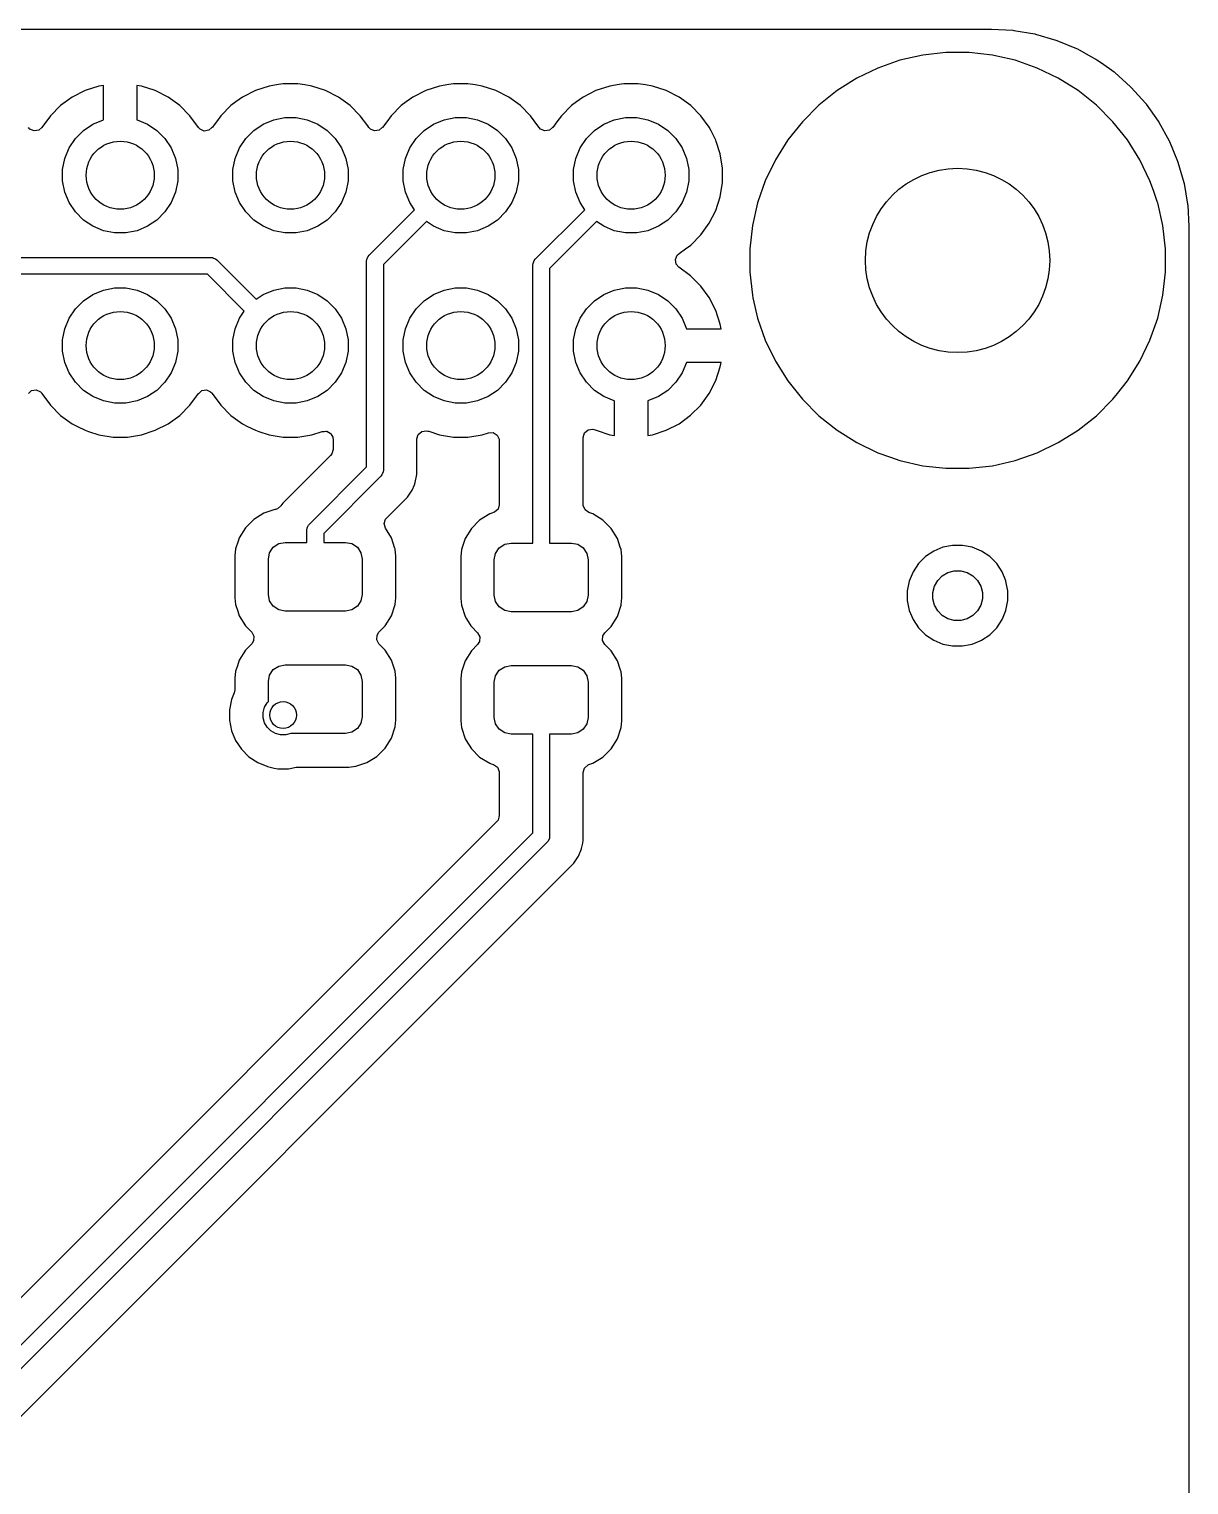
# Model space of a CAD drawing. Header units: inches. Extents: x 1.91 to 4.47, y -4.27 to -2.07.
# Drawn here: x 3.785 to 4.467, y -2.924 to -2.069 of the extents above; entities that cross this region are included whole.
import ezdxf

# ---------------------------------------------------------------- set-up
doc = ezdxf.new("R2010")
doc.units = ezdxf.units.IN
doc.header["$MEASUREMENT"] = 0
doc.layers.add('BLACK', color=250, linetype='CONTINUOUS')

msp = doc.modelspace()

# ---------------------------------------------------------------- linework, layer by layer
at = {"layer": 'BLACK', "linetype": 'CONTINUOUS'}
for p, q in [((2.02821, -2.06892), (4.34975, -2.06892)), ((4.34975, -2.06892), (4.35026, -2.06892)), ((4.35026, -2.06892), (4.35053, -2.06893)), ((4.35053, -2.06893), (4.36312, -2.06963)), ((4.36312, -2.06963), (4.36367, -2.06969)), ((4.36367, -2.06969), (4.37596, -2.07178)), ((4.37596, -2.07178), (4.3765, -2.0719)), ((4.3765, -2.0719), (4.38848, -2.07536)), ((4.38848, -2.07536), (4.389, -2.07554)), ((4.389, -2.07554), (4.40052, -2.08031)), ((4.31023, -2.08419), (4.29686, -2.08724)), ((4.32385, -2.08266), (4.31023, -2.08419)), ((4.31023, -2.08419), (4.31023, -2.08419)), ((4.33756, -2.08266), (4.32385, -2.08266)), ((4.32385, -2.08266), (4.32385, -2.08266)), ((4.35119, -2.08419), (4.33756, -2.08266)), ((4.33756, -2.08266), (4.33756, -2.08266)), ((4.35382, -2.08479), (4.35119, -2.08419)), ((4.35119, -2.08419), (4.35119, -2.08419)), ((4.35119, -2.08419), (4.35119, -2.08419)), ((4.36455, -2.08724), (4.35382, -2.08479)), ((4.40052, -2.08031), (4.40102, -2.08055)), ((4.40102, -2.08055), (4.4089, -2.0849)), ((4.4089, -2.0849), (4.41193, -2.08658)), ((4.28392, -2.09177), (4.27157, -2.09772)), ((4.29686, -2.08724), (4.28392, -2.09177)), ((4.29686, -2.08724), (4.29686, -2.08724)), ((4.3775, -2.09177), (4.36455, -2.08724)), ((4.36455, -2.08724), (4.36455, -2.08724)), ((4.38985, -2.09772), (4.3775, -2.09177)), ((4.41193, -2.08658), (4.4124, -2.08687)), ((4.4124, -2.08687), (4.41511, -2.0888)), ((4.41511, -2.0888), (4.42257, -2.09409)), ((4.42257, -2.09409), (4.423, -2.09443)), ((3.82641, -2.10236), (3.81837, -2.10497)), ((3.82913, -2.10193), (3.82641, -2.10236)), ((3.82913, -2.12218), (3.82913, -2.10193)), ((3.85155, -2.10236), (3.84882, -2.10193)), ((3.84882, -2.10193), (3.84882, -2.12218)), ((3.85958, -2.10497), (3.85155, -2.10236)), ((3.9264, -2.10234), (3.91836, -2.10495)), ((3.93197, -2.10146), (3.9264, -2.10234)), ((3.93475, -2.10102), (3.93197, -2.10146)), ((3.9432, -2.10102), (3.93475, -2.10102)), ((3.94738, -2.10168), (3.9432, -2.10102)), ((3.95155, -2.10234), (3.94738, -2.10168)), ((3.95959, -2.10495), (3.95155, -2.10234)), ((4.0264, -2.10234), (4.01836, -2.10495)), ((4.03197, -2.10146), (4.0264, -2.10234)), ((4.03475, -2.10102), (4.03197, -2.10146)), ((4.0432, -2.10102), (4.03475, -2.10102)), ((4.04738, -2.10168), (4.0432, -2.10102)), ((4.05155, -2.10234), (4.04738, -2.10168)), ((4.05959, -2.10495), (4.05155, -2.10234)), ((4.1264, -2.10234), (4.11836, -2.10495)), ((4.13197, -2.10146), (4.1264, -2.10234)), ((4.13475, -2.10102), (4.13197, -2.10146)), ((4.1432, -2.10102), (4.13475, -2.10102)), ((4.14738, -2.10168), (4.1432, -2.10102)), ((4.15155, -2.10234), (4.14738, -2.10168)), ((4.15959, -2.10495), (4.15155, -2.10234)), ((4.27157, -2.09772), (4.25996, -2.10501)), ((4.40146, -2.10501), (4.38985, -2.09772)), ((4.423, -2.09443), (4.4323, -2.10275)), ((3.81084, -2.10881), (3.804, -2.11378)), ((3.81837, -2.10497), (3.81084, -2.10881)), ((3.86711, -2.10881), (3.85958, -2.10497)), ((3.87395, -2.11378), (3.86711, -2.10881)), ((3.91083, -2.10879), (3.90693, -2.11163)), ((3.91836, -2.10495), (3.91083, -2.10879)), ((3.91836, -2.10495), (3.91836, -2.10495)), ((3.96712, -2.10879), (3.95959, -2.10495)), ((3.95959, -2.10495), (3.95959, -2.10495)), ((3.97396, -2.11376), (3.96712, -2.10879)), ((4.01083, -2.10879), (4.00693, -2.11163)), ((4.01836, -2.10495), (4.01083, -2.10879)), ((4.01836, -2.10495), (4.01836, -2.10495)), ((4.06712, -2.10879), (4.05959, -2.10495)), ((4.05959, -2.10495), (4.05959, -2.10495)), ((4.07396, -2.11376), (4.06712, -2.10879)), ((4.11083, -2.10879), (4.10693, -2.11163)), ((4.11836, -2.10495), (4.11083, -2.10879)), ((4.11836, -2.10495), (4.11836, -2.10495)), ((4.16712, -2.10879), (4.15959, -2.10495)), ((4.15959, -2.10495), (4.15959, -2.10495)), ((4.17396, -2.11376), (4.16712, -2.10879)), ((4.25996, -2.10501), (4.24924, -2.11356)), ((4.25996, -2.10501), (4.25996, -2.10501)), ((4.41218, -2.11356), (4.40146, -2.10501)), ((4.40146, -2.10501), (4.40146, -2.10501)), ((4.4323, -2.10275), (4.43269, -2.10313)), ((4.43269, -2.10313), (4.441, -2.11243)), ((3.79803, -2.11975), (3.79295, -2.12674)), ((3.804, -2.11378), (3.79803, -2.11975)), ((3.79803, -2.11975), (3.79803, -2.11975)), ((3.804, -2.11378), (3.804, -2.11378)), ((3.87992, -2.11975), (3.87395, -2.11378)), ((3.885, -2.12674), (3.87992, -2.11975)), ((3.87992, -2.11975), (3.87992, -2.11975)), ((3.89801, -2.11974), (3.89545, -2.12326)), ((3.90399, -2.11376), (3.89801, -2.11974)), ((3.89801, -2.11974), (3.89801, -2.11974)), ((3.89801, -2.11974), (3.89801, -2.11974)), ((3.90693, -2.11163), (3.90399, -2.11376)), ((3.90399, -2.11376), (3.90399, -2.11376)), ((3.90399, -2.11376), (3.90399, -2.11376)), ((3.97994, -2.11974), (3.97396, -2.11376)), ((3.98429, -2.12573), (3.97994, -2.11974)), ((3.99801, -2.11974), (3.99545, -2.12326)), ((4.00399, -2.11376), (3.99801, -2.11974)), ((3.99801, -2.11974), (3.99801, -2.11974)), ((3.99801, -2.11974), (3.99801, -2.11974)), ((4.00693, -2.11163), (4.00399, -2.11376)), ((4.00399, -2.11376), (4.00399, -2.11376)), ((4.00399, -2.11376), (4.00399, -2.11376)), ((4.07994, -2.11974), (4.07396, -2.11376)), ((4.08429, -2.12573), (4.07994, -2.11974)), ((4.09801, -2.11974), (4.09545, -2.12326)), ((4.10399, -2.11376), (4.09801, -2.11974)), ((4.09801, -2.11974), (4.09801, -2.11974)), ((4.09801, -2.11974), (4.09801, -2.11974)), ((4.10693, -2.11163), (4.10399, -2.11376)), ((4.10399, -2.11376), (4.10399, -2.11376)), ((4.10399, -2.11376), (4.10399, -2.11376)), ((4.17994, -2.11974), (4.17396, -2.11376)), ((4.18491, -2.12658), (4.17994, -2.11974)), ((4.24924, -2.11356), (4.23955, -2.12326)), ((4.42187, -2.12326), (4.41218, -2.11356)), ((4.441, -2.11243), (4.44134, -2.11286)), ((4.44134, -2.11286), (4.44138, -2.11292)), ((4.44138, -2.11292), (4.44856, -2.12304)), ((3.78586, -2.12764), (3.78506, -2.12671)), ((3.78839, -2.12873), (3.78586, -2.12764)), ((3.7911, -2.12829), (3.78839, -2.12873)), ((3.79288, -2.12669), (3.7911, -2.12829)), ((3.79295, -2.12674), (3.79288, -2.12669)), ((3.81741, -2.12844), (3.82295, -2.12474)), ((3.82295, -2.12474), (3.82911, -2.12219)), ((3.82911, -2.12219), (3.82913, -2.12218)), ((3.84882, -2.12218), (3.84885, -2.12219)), ((3.84885, -2.12219), (3.855, -2.12474)), ((3.855, -2.12474), (3.86055, -2.12844)), ((3.88504, -2.12672), (3.885, -2.12674)), ((3.88585, -2.12765), (3.88504, -2.12672)), ((3.88837, -2.12874), (3.88585, -2.12765)), ((3.89108, -2.12829), (3.88837, -2.12874)), ((3.89286, -2.12668), (3.89108, -2.12829)), ((3.89293, -2.12673), (3.89286, -2.12668)), ((3.89545, -2.12326), (3.89293, -2.12673)), ((3.91741, -2.12844), (3.92295, -2.12474)), ((3.92295, -2.12474), (3.92911, -2.12219)), ((3.92911, -2.12219), (3.93564, -2.12089)), ((3.93564, -2.12089), (3.94231, -2.12089)), ((3.94231, -2.12089), (3.94885, -2.12219)), ((3.94885, -2.12219), (3.955, -2.12474)), ((3.955, -2.12474), (3.96055, -2.12844)), ((3.98502, -2.12673), (3.98429, -2.12573)), ((3.98506, -2.12671), (3.98502, -2.12673)), ((3.98586, -2.12763), (3.98506, -2.12671)), ((3.98838, -2.12872), (3.98586, -2.12763)), ((3.9911, -2.12827), (3.98838, -2.12872)), ((3.99286, -2.12668), (3.9911, -2.12827)), ((3.99293, -2.12673), (3.99286, -2.12668)), ((3.99545, -2.12326), (3.99293, -2.12673)), ((4.01741, -2.12844), (4.02295, -2.12474)), ((4.02295, -2.12474), (4.02911, -2.12219)), ((4.02911, -2.12219), (4.03564, -2.12089)), ((4.03564, -2.12089), (4.04231, -2.12089)), ((4.04231, -2.12089), (4.04885, -2.12219)), ((4.04885, -2.12219), (4.055, -2.12474)), ((4.055, -2.12474), (4.06055, -2.12844)), ((4.08502, -2.12673), (4.08429, -2.12573)), ((4.08506, -2.12671), (4.08502, -2.12673)), ((4.08586, -2.12763), (4.08506, -2.12671)), ((4.08838, -2.12872), (4.08586, -2.12763)), ((4.0911, -2.12827), (4.08838, -2.12872)), ((4.09286, -2.12668), (4.0911, -2.12827)), ((4.09293, -2.12673), (4.09286, -2.12668)), ((4.09545, -2.12326), (4.09293, -2.12673)), ((4.11741, -2.12844), (4.12295, -2.12474)), ((4.12295, -2.12474), (4.12911, -2.12219)), ((4.12911, -2.12219), (4.13564, -2.12089)), ((4.13564, -2.12089), (4.14231, -2.12089)), ((4.14231, -2.12089), (4.14885, -2.12219)), ((4.14885, -2.12219), (4.155, -2.12474)), ((4.155, -2.12474), (4.16055, -2.12844)), ((4.186, -2.12872), (4.18491, -2.12658)), ((4.23955, -2.12326), (4.231, -2.13398)), ((4.43042, -2.13398), (4.42187, -2.12326)), ((4.44856, -2.12304), (4.44885, -2.1235)), ((4.44885, -2.1235), (4.45488, -2.13442)), ((3.80899, -2.1387), (3.81269, -2.13316)), ((3.81269, -2.13316), (3.81741, -2.12844)), ((3.86055, -2.12844), (3.86526, -2.13316)), ((3.86526, -2.13316), (3.86896, -2.1387)), ((3.90899, -2.1387), (3.91269, -2.13316)), ((3.91269, -2.13316), (3.91741, -2.12844)), ((3.96055, -2.12844), (3.96526, -2.13316)), ((3.96526, -2.13316), (3.96896, -2.1387)), ((4.00899, -2.1387), (4.01269, -2.13316)), ((4.01269, -2.13316), (4.01741, -2.12844)), ((4.06055, -2.12844), (4.06526, -2.13316)), ((4.06526, -2.13316), (4.06896, -2.1387)), ((4.10899, -2.1387), (4.11269, -2.13316)), ((4.11269, -2.13316), (4.11741, -2.12844)), ((4.16055, -2.12844), (4.16526, -2.13316)), ((4.16526, -2.13316), (4.16896, -2.1387)), ((4.18875, -2.13411), (4.186, -2.12872)), ((4.18898, -2.13482), (4.18875, -2.13411)), ((4.18875, -2.13411), (4.18875, -2.13411)), ((4.19136, -2.14215), (4.18898, -2.13482)), ((4.231, -2.13398), (4.2237, -2.14559)), ((4.231, -2.13398), (4.231, -2.13398)), ((4.43771, -2.14559), (4.43042, -2.13398)), ((4.43042, -2.13398), (4.43042, -2.13398)), ((4.43042, -2.13398), (4.43042, -2.13398)), ((4.45488, -2.13442), (4.45512, -2.13491)), ((4.45512, -2.13491), (4.45989, -2.14643)), ((3.80514, -2.15139), (3.80644, -2.14485)), ((3.80644, -2.14485), (3.80899, -2.1387)), ((3.86896, -2.1387), (3.87151, -2.14485)), ((3.87151, -2.14485), (3.87281, -2.15139)), ((3.90514, -2.15139), (3.90644, -2.14485)), ((3.90644, -2.14485), (3.90899, -2.1387)), ((3.96896, -2.1387), (3.97151, -2.14485)), ((3.97151, -2.14485), (3.97281, -2.15139)), ((4.00514, -2.15139), (4.00644, -2.14485)), ((4.00644, -2.14485), (4.00899, -2.1387)), ((4.06896, -2.1387), (4.07151, -2.14485)), ((4.07151, -2.14485), (4.07281, -2.15139)), ((4.10514, -2.15139), (4.10644, -2.14485)), ((4.10644, -2.14485), (4.10899, -2.1387)), ((4.16896, -2.1387), (4.17151, -2.14485)), ((4.17151, -2.14485), (4.17281, -2.15139)), ((4.19268, -2.1505), (4.19136, -2.14215)), ((3.80514, -2.15806), (3.80514, -2.15139)), ((3.87281, -2.15139), (3.87281, -2.15806)), ((3.90514, -2.15806), (3.90514, -2.15139)), ((3.97281, -2.15139), (3.97281, -2.15806)), ((4.00514, -2.15806), (4.00514, -2.15139)), ((4.07281, -2.15139), (4.07281, -2.15806)), ((4.10514, -2.15806), (4.10514, -2.15139)), ((4.17281, -2.15139), (4.17281, -2.15806)), ((4.19268, -2.15895), (4.19268, -2.1505)), ((4.2237, -2.14559), (4.21776, -2.15794)), ((4.44366, -2.15794), (4.43771, -2.14559)), ((4.45989, -2.14643), (4.46008, -2.14695)), ((4.46008, -2.14695), (4.46353, -2.15894)), ((3.80644, -2.16459), (3.80514, -2.15806)), ((3.87281, -2.15806), (3.87151, -2.16459)), ((3.90644, -2.16459), (3.90514, -2.15806)), ((3.97281, -2.15806), (3.97151, -2.16459)), ((4.00644, -2.16459), (4.00514, -2.15806)), ((4.07281, -2.15806), (4.07151, -2.16459)), ((4.10644, -2.16459), (4.10514, -2.15806)), ((4.17281, -2.15806), (4.17151, -2.16459)), ((4.19136, -2.1673), (4.19268, -2.15895)), ((4.21776, -2.15794), (4.21323, -2.17088)), ((4.44564, -2.16358), (4.44366, -2.15794)), ((4.46353, -2.15894), (4.46365, -2.15947)), ((4.46365, -2.15947), (4.46574, -2.17177)), ((3.80899, -2.17075), (3.80644, -2.16459)), ((3.81269, -2.17629), (3.80899, -2.17075)), ((3.86896, -2.17075), (3.86526, -2.17629)), ((3.87151, -2.16459), (3.86896, -2.17075)), ((3.90899, -2.17075), (3.90644, -2.16459)), ((3.91269, -2.17629), (3.90899, -2.17075)), ((3.96896, -2.17075), (3.96526, -2.17629)), ((3.97151, -2.16459), (3.96896, -2.17075)), ((4.00899, -2.17075), (4.00644, -2.16459)), ((4.01179, -2.17495), (4.00899, -2.17075)), ((4.06896, -2.17075), (4.06526, -2.17629)), ((4.07151, -2.16459), (4.06896, -2.17075)), ((4.10899, -2.17075), (4.10644, -2.16459)), ((4.11179, -2.17495), (4.10899, -2.17075)), ((4.16896, -2.17075), (4.16526, -2.17629)), ((4.17151, -2.16459), (4.16896, -2.17075)), ((4.18875, -2.17534), (4.19136, -2.1673)), ((4.21323, -2.17088), (4.21018, -2.18425)), ((4.21323, -2.17088), (4.21323, -2.17088)), ((4.44814, -2.17073), (4.44564, -2.16358)), ((4.44819, -2.17088), (4.44814, -2.17073)), ((4.45124, -2.18425), (4.44819, -2.17088)), ((3.81741, -2.18101), (3.81269, -2.17629)), ((3.86526, -2.17629), (3.86055, -2.18101)), ((3.91741, -2.18101), (3.91269, -2.17629)), ((3.96526, -2.17629), (3.96055, -2.18101)), ((3.9851, -2.20164), (4.01179, -2.17495)), ((4.06526, -2.17629), (4.06055, -2.18101)), ((4.08274, -2.204), (4.11179, -2.17495)), ((4.16526, -2.17629), (4.16055, -2.18101)), ((4.18491, -2.18287), (4.18875, -2.17534)), ((4.46574, -2.17177), (4.4658, -2.17231)), ((4.4658, -2.17231), (4.46651, -2.1849)), ((3.82295, -2.18471), (3.81741, -2.18101)), ((3.82911, -2.18726), (3.82295, -2.18471)), ((3.83564, -2.18856), (3.82911, -2.18726)), ((3.84885, -2.18726), (3.84231, -2.18856)), ((3.855, -2.18471), (3.84885, -2.18726)), ((3.86055, -2.18101), (3.855, -2.18471)), ((3.92295, -2.18471), (3.91741, -2.18101)), ((3.92911, -2.18726), (3.92295, -2.18471)), ((3.93564, -2.18856), (3.92911, -2.18726)), ((3.94885, -2.18726), (3.94231, -2.18856)), ((3.955, -2.18471), (3.94885, -2.18726)), ((3.96055, -2.18101), (3.955, -2.18471)), ((4.01875, -2.18191), (3.9935, -2.20716)), ((4.02295, -2.18471), (4.01875, -2.18191)), ((4.02911, -2.18726), (4.02295, -2.18471)), ((4.03564, -2.18856), (4.02911, -2.18726)), ((4.04885, -2.18726), (4.04231, -2.18856)), ((4.055, -2.18471), (4.04885, -2.18726)), ((4.06055, -2.18101), (4.055, -2.18471)), ((4.11875, -2.18191), (4.09114, -2.20952)), ((4.12295, -2.18471), (4.11875, -2.18191)), ((4.12911, -2.18726), (4.12295, -2.18471)), ((4.13564, -2.18856), (4.12911, -2.18726)), ((4.14885, -2.18726), (4.14231, -2.18856)), ((4.155, -2.18471), (4.14885, -2.18726)), ((4.16055, -2.18101), (4.155, -2.18471)), ((4.17994, -2.18971), (4.18491, -2.18287)), ((4.21018, -2.18425), (4.20864, -2.19787)), ((4.21018, -2.18425), (4.21018, -2.18425)), ((4.45278, -2.19787), (4.45124, -2.18425)), ((4.46651, -2.1849), (4.46652, -2.18518)), ((4.46652, -2.18518), (4.46652, -4.15341)), ((3.84231, -2.18856), (3.83564, -2.18856)), ((3.94231, -2.18856), (3.93564, -2.18856)), ((4.04231, -2.18856), (4.03564, -2.18856)), ((4.14231, -2.18856), (4.13564, -2.18856)), ((4.17096, -2.19787), (4.17396, -2.19569)), ((4.17396, -2.19569), (4.17994, -2.18971)), ((3.62804, -2.20301), (3.89218, -2.20301)), ((3.89218, -2.20301), (3.89314, -2.2031)), ((3.89314, -2.2031), (3.89314, -2.2031)), ((3.89314, -2.2031), (3.89366, -2.20332)), ((3.89366, -2.20332), (3.89492, -2.20384)), ((3.89492, -2.20384), (3.89492, -2.20384)), ((3.89492, -2.20384), (3.89566, -2.20445)), ((3.89566, -2.20445), (3.91875, -2.22754)), ((3.98366, -2.20512), (3.98376, -2.20416)), ((3.98366, -2.32591), (3.98366, -2.20512)), ((3.98376, -2.20414), (3.98438, -2.20265)), ((3.98376, -2.20416), (3.98376, -2.20414)), ((3.98438, -2.20265), (3.98449, -2.20238)), ((3.98449, -2.20238), (3.9851, -2.20164)), ((3.98449, -2.20238), (3.98449, -2.20238)), ((4.08139, -2.20652), (4.08213, -2.20475)), ((4.08213, -2.20475), (4.08274, -2.204)), ((4.08213, -2.20475), (4.08213, -2.20475)), ((4.16497, -2.20414), (4.16606, -2.20162)), ((4.16541, -2.20685), (4.16497, -2.20414)), ((4.16606, -2.20162), (4.16699, -2.2008)), ((4.16697, -2.20077), (4.16712, -2.20066)), ((4.16699, -2.2008), (4.16697, -2.20077)), ((4.16712, -2.20066), (4.17096, -2.19787)), ((4.20864, -2.19787), (4.20864, -2.21158)), ((4.45278, -2.21158), (4.45278, -2.19787)), ((3.89014, -2.21285), (3.626, -2.21285)), ((3.91179, -2.2345), (3.89014, -2.21285)), ((3.9935, -2.20716), (3.9935, -2.32795)), ((4.0813, -2.20748), (4.08139, -2.20652)), ((4.0813, -2.37067), (4.0813, -2.20748)), ((4.09114, -2.20952), (4.09114, -2.37067)), ((4.16701, -2.20862), (4.16541, -2.20685)), ((4.16696, -2.2087), (4.16701, -2.20862)), ((4.17395, -2.21378), (4.16696, -2.2087)), ((4.17992, -2.21975), (4.17395, -2.21378)), ((4.20864, -2.21158), (4.21018, -2.2252)), ((4.45124, -2.2252), (4.45278, -2.21158)), ((3.82295, -2.22474), (3.82911, -2.22219)), ((3.82911, -2.22219), (3.83564, -2.22089)), ((3.83564, -2.22089), (3.84231, -2.22089)), ((3.84231, -2.22089), (3.84885, -2.22219)), ((3.84885, -2.22219), (3.855, -2.22474)), ((3.92295, -2.22474), (3.92911, -2.22219)), ((3.92911, -2.22219), (3.93564, -2.22089)), ((3.93564, -2.22089), (3.94231, -2.22089)), ((3.94231, -2.22089), (3.94885, -2.22219)), ((3.94885, -2.22219), (3.955, -2.22474)), ((4.02295, -2.22474), (4.02911, -2.22219)), ((4.02911, -2.22219), (4.03564, -2.22089)), ((4.03564, -2.22089), (4.04231, -2.22089)), ((4.04231, -2.22089), (4.04885, -2.22219)), ((4.04885, -2.22219), (4.055, -2.22474)), ((4.12295, -2.22474), (4.12911, -2.22219)), ((4.12911, -2.22219), (4.13564, -2.22089)), ((4.13564, -2.22089), (4.14231, -2.22089)), ((4.14231, -2.22089), (4.14885, -2.22219)), ((4.14885, -2.22219), (4.155, -2.22474)), ((4.18489, -2.22659), (4.17992, -2.21975)), ((4.17992, -2.21975), (4.17992, -2.21975)), ((3.81269, -2.23316), (3.81741, -2.22844)), ((3.81741, -2.22844), (3.82295, -2.22474)), ((3.855, -2.22474), (3.86055, -2.22844)), ((3.86055, -2.22844), (3.86526, -2.23316)), ((3.91875, -2.22754), (3.92295, -2.22474)), ((3.955, -2.22474), (3.96055, -2.22844)), ((3.96055, -2.22844), (3.96526, -2.23316)), ((4.01269, -2.23316), (4.01741, -2.22844)), ((4.01741, -2.22844), (4.02295, -2.22474)), ((4.055, -2.22474), (4.06055, -2.22844)), ((4.06055, -2.22844), (4.06526, -2.23316)), ((4.11269, -2.23316), (4.11741, -2.22844)), ((4.11741, -2.22844), (4.12295, -2.22474)), ((4.155, -2.22474), (4.16055, -2.22844)), ((4.16055, -2.22844), (4.16526, -2.23316)), ((4.18873, -2.23412), (4.18489, -2.22659)), ((4.21018, -2.2252), (4.21018, -2.2252)), ((4.21018, -2.2252), (4.21018, -2.2252)), ((4.21018, -2.2252), (4.21053, -2.22673)), ((4.21053, -2.22673), (4.21323, -2.23857)), ((4.44819, -2.23857), (4.45124, -2.2252)), ((3.80644, -2.24485), (3.80899, -2.2387)), ((3.80899, -2.2387), (3.81269, -2.23316)), ((3.86526, -2.23316), (3.86896, -2.2387)), ((3.86896, -2.2387), (3.87151, -2.24485)), ((3.90644, -2.24485), (3.90899, -2.2387)), ((3.90899, -2.2387), (3.91179, -2.2345)), ((3.96526, -2.23316), (3.96896, -2.2387)), ((3.96896, -2.2387), (3.97151, -2.24485)), ((4.00644, -2.24485), (4.00899, -2.2387)), ((4.00899, -2.2387), (4.01269, -2.23316)), ((4.06526, -2.23316), (4.06896, -2.2387)), ((4.06896, -2.2387), (4.07151, -2.24485)), ((4.10644, -2.24485), (4.10899, -2.2387)), ((4.10899, -2.2387), (4.11269, -2.23316)), ((4.16526, -2.23316), (4.16896, -2.2387)), ((4.16896, -2.2387), (4.17151, -2.24485)), ((4.19134, -2.24215), (4.18873, -2.23412)), ((4.21323, -2.23857), (4.21323, -2.23857)), ((4.21323, -2.23857), (4.21776, -2.25151)), ((4.44366, -2.25151), (4.44819, -2.23857)), ((3.80514, -2.25139), (3.80644, -2.24485)), ((3.87151, -2.24485), (3.87281, -2.25139)), ((3.90514, -2.25139), (3.90644, -2.24485)), ((3.97151, -2.24485), (3.97281, -2.25139)), ((4.00514, -2.25139), (4.00644, -2.24485)), ((4.07151, -2.24485), (4.07281, -2.25139)), ((4.10514, -2.25139), (4.10644, -2.24485)), ((4.17151, -2.24485), (4.17152, -2.24488)), ((4.17152, -2.24488), (4.19177, -2.24488)), ((4.19177, -2.24488), (4.19134, -2.24215)), ((3.80514, -2.25806), (3.80514, -2.25139)), ((3.87281, -2.25139), (3.87281, -2.25806)), ((3.90514, -2.25806), (3.90514, -2.25139)), ((3.97281, -2.25139), (3.97281, -2.25806)), ((4.00514, -2.25806), (4.00514, -2.25139)), ((4.07281, -2.25139), (4.07281, -2.25806)), ((4.10514, -2.25806), (4.10514, -2.25139)), ((4.21776, -2.25151), (4.2237, -2.26386)), ((4.43771, -2.26386), (4.44366, -2.25151)), ((3.80644, -2.26459), (3.80514, -2.25806)), ((3.80899, -2.27075), (3.80644, -2.26459)), ((3.87151, -2.26459), (3.86896, -2.27075)), ((3.87281, -2.25806), (3.87151, -2.26459)), ((3.90644, -2.26459), (3.90514, -2.25806)), ((3.90899, -2.27075), (3.90644, -2.26459)), ((3.97151, -2.26459), (3.96896, -2.27075)), ((3.97281, -2.25806), (3.97151, -2.26459)), ((4.00644, -2.26459), (4.00514, -2.25806)), ((4.00899, -2.27075), (4.00644, -2.26459)), ((4.07151, -2.26459), (4.06896, -2.27075)), ((4.07281, -2.25806), (4.07151, -2.26459)), ((4.10644, -2.26459), (4.10514, -2.25806)), ((4.10899, -2.27075), (4.10644, -2.26459)), ((4.17151, -2.26459), (4.16896, -2.27075)), ((4.17152, -2.26457), (4.17151, -2.26459)), ((4.19177, -2.26457), (4.17152, -2.26457)), ((4.19134, -2.2673), (4.19177, -2.26457)), ((4.2237, -2.26386), (4.231, -2.27547)), ((4.43042, -2.27547), (4.43771, -2.26386)), ((3.81269, -2.27629), (3.80899, -2.27075)), ((3.86896, -2.27075), (3.86526, -2.27629)), ((3.91269, -2.27629), (3.90899, -2.27075)), ((3.96896, -2.27075), (3.96526, -2.27629)), ((4.01269, -2.27629), (4.00899, -2.27075)), ((4.06896, -2.27075), (4.06526, -2.27629)), ((4.11269, -2.27629), (4.10899, -2.27075)), ((4.16896, -2.27075), (4.16526, -2.27629)), ((4.18873, -2.27533), (4.19134, -2.2673)), ((3.7851, -2.28277), (3.78685, -2.28118)), ((3.78685, -2.28118), (3.78956, -2.28073)), ((3.78956, -2.28073), (3.79209, -2.28182)), ((3.79209, -2.28182), (3.79289, -2.28274)), ((3.81741, -2.28101), (3.81269, -2.27629)), ((3.82295, -2.28471), (3.81741, -2.28101)), ((3.86055, -2.28101), (3.855, -2.28471)), ((3.86526, -2.27629), (3.86055, -2.28101)), ((3.8851, -2.28277), (3.88685, -2.28118)), ((3.88685, -2.28118), (3.88956, -2.28073)), ((3.88956, -2.28073), (3.89209, -2.28182)), ((3.89209, -2.28182), (3.89289, -2.28274)), ((3.91741, -2.28101), (3.91269, -2.27629)), ((3.92295, -2.28471), (3.91741, -2.28101)), ((3.96055, -2.28101), (3.955, -2.28471)), ((3.96526, -2.27629), (3.96055, -2.28101)), ((4.01741, -2.28101), (4.01269, -2.27629)), ((4.02295, -2.28471), (4.01741, -2.28101)), ((4.06055, -2.28101), (4.055, -2.28471)), ((4.06526, -2.27629), (4.06055, -2.28101)), ((4.11741, -2.28101), (4.11269, -2.27629)), ((4.12295, -2.28471), (4.11741, -2.28101)), ((4.16055, -2.28101), (4.155, -2.28471)), ((4.16526, -2.27629), (4.16055, -2.28101)), ((4.18489, -2.28286), (4.18873, -2.27533)), ((4.231, -2.27547), (4.231, -2.27547)), ((4.231, -2.27547), (4.23955, -2.28619)), ((4.4246, -2.28277), (4.43042, -2.27547)), ((4.43042, -2.27547), (4.43042, -2.27547)), ((4.43042, -2.27547), (4.43042, -2.27547)), ((3.79289, -2.28274), (3.79293, -2.28272)), ((3.79293, -2.28272), (3.79304, -2.28287)), ((3.79304, -2.28287), (3.79304, -2.28287)), ((3.79304, -2.28287), (3.79801, -2.28971)), ((3.79801, -2.28971), (3.80399, -2.29569)), ((3.82911, -2.28726), (3.82295, -2.28471)), ((3.83564, -2.28856), (3.82911, -2.28726)), ((3.84231, -2.28856), (3.83564, -2.28856)), ((3.84885, -2.28726), (3.84231, -2.28856)), ((3.855, -2.28471), (3.84885, -2.28726)), ((3.87396, -2.29569), (3.87994, -2.28971)), ((3.87994, -2.28971), (3.88491, -2.28287)), ((3.88491, -2.28287), (3.88502, -2.28272)), ((3.88491, -2.28287), (3.88491, -2.28287)), ((3.88502, -2.28272), (3.8851, -2.28277)), ((3.89289, -2.28274), (3.89293, -2.28272)), ((3.89293, -2.28272), (3.89304, -2.28287)), ((3.89304, -2.28287), (3.89304, -2.28287)), ((3.89304, -2.28287), (3.89801, -2.28971)), ((3.89801, -2.28971), (3.90399, -2.29569)), ((3.92911, -2.28726), (3.92295, -2.28471)), ((3.93564, -2.28856), (3.92911, -2.28726)), ((3.94231, -2.28856), (3.93564, -2.28856)), ((3.94885, -2.28726), (3.94231, -2.28856)), ((3.955, -2.28471), (3.94885, -2.28726)), ((4.02911, -2.28726), (4.02295, -2.28471)), ((4.03564, -2.28856), (4.02911, -2.28726)), ((4.04231, -2.28856), (4.03564, -2.28856)), ((4.04885, -2.28726), (4.04231, -2.28856)), ((4.055, -2.28471), (4.04885, -2.28726)), ((4.12911, -2.28726), (4.12295, -2.28471)), ((4.12913, -2.28727), (4.12911, -2.28726)), ((4.12913, -2.30752), (4.12913, -2.28727)), ((4.14885, -2.28726), (4.14882, -2.28727)), ((4.14882, -2.28727), (4.14882, -2.30752)), ((4.155, -2.28471), (4.14885, -2.28726)), ((4.17395, -2.29567), (4.17992, -2.2897)), ((4.17992, -2.2897), (4.18489, -2.28286)), ((4.17992, -2.2897), (4.17992, -2.2897)), ((4.23955, -2.28619), (4.24924, -2.29589)), ((4.41218, -2.29589), (4.42187, -2.28619)), ((4.42187, -2.28619), (4.4246, -2.28277)), ((3.80399, -2.29569), (3.81083, -2.30066)), ((3.86712, -2.30066), (3.87396, -2.29569)), ((3.90399, -2.29569), (3.91083, -2.30066)), ((4.16711, -2.30064), (4.17395, -2.29567)), ((4.17395, -2.29567), (4.17395, -2.29567)), ((4.24924, -2.29589), (4.25996, -2.30443)), ((4.40146, -2.30443), (4.41218, -2.29589)), ((4.41218, -2.29589), (4.41218, -2.29589)), ((4.41218, -2.29589), (4.41218, -2.29589)), ((3.81083, -2.30066), (3.8138, -2.30217)), ((3.8138, -2.30217), (3.81836, -2.30449)), ((3.81836, -2.30449), (3.81836, -2.30449)), ((3.81836, -2.30449), (3.82039, -2.30515)), ((3.82039, -2.30515), (3.8264, -2.30711)), ((3.8264, -2.30711), (3.83475, -2.30843)), ((3.8432, -2.30843), (3.85155, -2.30711)), ((3.85155, -2.30711), (3.85959, -2.30449)), ((3.85959, -2.30449), (3.86712, -2.30066)), ((3.91083, -2.30066), (3.9138, -2.30217)), ((3.9138, -2.30217), (3.91836, -2.30449)), ((3.91836, -2.30449), (3.91836, -2.30449)), ((3.91836, -2.30449), (3.92039, -2.30515)), ((3.92039, -2.30515), (3.9264, -2.30711)), ((3.9264, -2.30711), (3.93475, -2.30843)), ((3.9432, -2.30843), (3.95155, -2.30711)), ((3.95155, -2.30711), (3.95757, -2.30515)), ((3.95757, -2.30515), (3.95867, -2.30512)), ((3.95867, -2.30512), (3.95977, -2.30496)), ((3.95977, -2.30496), (3.96003, -2.30508)), ((3.96003, -2.30508), (3.96032, -2.30507)), ((3.96032, -2.30507), (3.96126, -2.30565)), ((3.96126, -2.30565), (3.96227, -2.30611)), ((3.96227, -2.30611), (3.96243, -2.30635)), ((3.96243, -2.30635), (3.96267, -2.30649)), ((3.96267, -2.30649), (3.96316, -2.30749)), ((3.96316, -2.30749), (3.96376, -2.30842)), ((4.01321, -2.30954), (4.01398, -2.3069)), ((4.01398, -2.3069), (4.01606, -2.3051)), ((4.01606, -2.3051), (4.01879, -2.30471)), ((4.01879, -2.30471), (4.0196, -2.3049)), ((4.0196, -2.3049), (4.02014, -2.30507)), ((4.02014, -2.30507), (4.0264, -2.30711)), ((4.0264, -2.30711), (4.03475, -2.30843)), ((4.0432, -2.30843), (4.05155, -2.30711)), ((4.05155, -2.30711), (4.0552, -2.30592)), ((4.0552, -2.30592), (4.05795, -2.30584)), ((4.05795, -2.30584), (4.06031, -2.30726)), ((4.06031, -2.30726), (4.06152, -2.30973)), ((4.11085, -2.30861), (4.11162, -2.30597)), ((4.11162, -2.30597), (4.1137, -2.30417)), ((4.1137, -2.30417), (4.11642, -2.30378)), ((4.11642, -2.30378), (4.11794, -2.30426)), ((4.11794, -2.30426), (4.11837, -2.30448)), ((4.11837, -2.30448), (4.1264, -2.30709)), ((4.1264, -2.30709), (4.12913, -2.30752)), ((4.14882, -2.30752), (4.15155, -2.30709)), ((4.15155, -2.30709), (4.15958, -2.30448)), ((4.15958, -2.30448), (4.16711, -2.30064)), ((4.25996, -2.30443), (4.25996, -2.30443)), ((4.25996, -2.30443), (4.25996, -2.30443)), ((4.25996, -2.30443), (4.27157, -2.31173)), ((4.38985, -2.31173), (4.40146, -2.30443)), ((4.40146, -2.30443), (4.40146, -2.30443)), ((3.83475, -2.30843), (3.83475, -2.30843)), ((3.83475, -2.30843), (3.8432, -2.30843)), ((3.8432, -2.30843), (3.8432, -2.30843)), ((3.93475, -2.30843), (3.93475, -2.30843)), ((3.93475, -2.30843), (3.9432, -2.30843)), ((3.9432, -2.30843), (3.9432, -2.30843)), ((3.96396, -2.31573), (3.96318, -2.31837)), ((3.96376, -2.30842), (3.96382, -2.30882)), ((3.96382, -2.30882), (3.96389, -2.30896)), ((3.96389, -2.30896), (3.96396, -2.3098)), ((3.96396, -2.3098), (3.96396, -2.31573)), ((4.01321, -2.33038), (4.01321, -2.30954)), ((4.03475, -2.30843), (4.03475, -2.30843)), ((4.03475, -2.30843), (4.0432, -2.30843)), ((4.0432, -2.30843), (4.0432, -2.30843)), ((4.06152, -2.30973), (4.06159, -2.31056)), ((4.06159, -2.31056), (4.06159, -2.34815)), ((4.11085, -2.34815), (4.11085, -2.30861)), ((4.27157, -2.31173), (4.28392, -2.31768)), ((4.3775, -2.31768), (4.38985, -2.31173)), ((3.96253, -2.31918), (3.95075, -2.33096)), ((3.96318, -2.31837), (3.96253, -2.31918)), ((4.28392, -2.31768), (4.29135, -2.32028)), ((4.29135, -2.32028), (4.29686, -2.32221)), ((4.29686, -2.32221), (4.29686, -2.32221)), ((4.29686, -2.32221), (4.29686, -2.32221)), ((4.29686, -2.32221), (4.29686, -2.32221)), ((4.29686, -2.32221), (4.31023, -2.32526)), ((4.35119, -2.32526), (4.36455, -2.32221)), ((4.36455, -2.32221), (4.3775, -2.31768)), ((3.95075, -2.33096), (3.93785, -2.34386)), ((3.95006, -2.35951), (3.98366, -2.32591)), ((3.99206, -2.33143), (3.95846, -2.36503)), ((3.99267, -2.33069), (3.99206, -2.33143)), ((3.99341, -2.32891), (3.99267, -2.33069)), ((3.99267, -2.33069), (3.99267, -2.33069)), ((3.9935, -2.32795), (3.99341, -2.32891)), ((4.01226, -2.33514), (4.01321, -2.33038)), ((4.31023, -2.32526), (4.32385, -2.32679)), ((4.32385, -2.32679), (4.32385, -2.32679)), ((4.32385, -2.32679), (4.32385, -2.32679)), ((4.32385, -2.32679), (4.33756, -2.32679)), ((4.33756, -2.32679), (4.35119, -2.32526)), ((4.33756, -2.32679), (4.33756, -2.32679)), ((4.00771, -2.34365), (4.00958, -2.34086)), ((4.00958, -2.34086), (4.01041, -2.33962)), ((4.01041, -2.33962), (4.01174, -2.3364)), ((4.01174, -2.3364), (4.01226, -2.33514)), ((3.93338, -2.34884), (3.93127, -2.3506)), ((3.93442, -2.34729), (3.93338, -2.34884)), ((3.93682, -2.34489), (3.93442, -2.34729)), ((3.93785, -2.34386), (3.93682, -2.34489)), ((3.93785, -2.34386), (3.93785, -2.34386)), ((3.99545, -2.35591), (4.00428, -2.34708)), ((4.00428, -2.34708), (4.00771, -2.34365)), ((4.00428, -2.34708), (4.00428, -2.34708)), ((4.06159, -2.34815), (4.06082, -2.35079)), ((4.11088, -2.34868), (4.11085, -2.34815)), ((4.11193, -2.35122), (4.11088, -2.34868)), ((3.91738, -2.35678), (3.91249, -2.36167)), ((3.92325, -2.35316), (3.91738, -2.35678)), ((3.92981, -2.35098), (3.92325, -2.35316)), ((3.92325, -2.35316), (3.92325, -2.35316)), ((3.92982, -2.35098), (3.92981, -2.35098)), ((3.92981, -2.35098), (3.92981, -2.35098)), ((3.92984, -2.35098), (3.92982, -2.35098)), ((3.93007, -2.35093), (3.92984, -2.35098)), ((3.93127, -2.3506), (3.93007, -2.35092)), ((3.93007, -2.35092), (3.93007, -2.35093)), ((3.99403, -2.35927), (3.99485, -2.35664)), ((3.99485, -2.35664), (3.99545, -2.35591)), ((4.05005, -2.35718), (4.04517, -2.36206)), ((4.05593, -2.35355), (4.05005, -2.35718)), ((4.05712, -2.35316), (4.05593, -2.35355)), ((4.05593, -2.35355), (4.05593, -2.35355)), ((4.05825, -2.35278), (4.05712, -2.35316)), ((4.05874, -2.35259), (4.05825, -2.35278)), ((4.06082, -2.35079), (4.05874, -2.35259)), ((4.11419, -2.35278), (4.11193, -2.35122)), ((4.11651, -2.35355), (4.11419, -2.35278)), ((4.12239, -2.35718), (4.11651, -2.35355)), ((4.12727, -2.36206), (4.12239, -2.35718)), ((3.90887, -2.36755), (3.90838, -2.36901)), ((3.91249, -2.36167), (3.90887, -2.36755)), ((3.90887, -2.36755), (3.90887, -2.36755)), ((3.94862, -2.36299), (3.94872, -2.36203)), ((3.94862, -2.37028), (3.94862, -2.36299)), ((3.94872, -2.36203), (3.94874, -2.36199)), ((3.94874, -2.36199), (3.949, -2.36135)), ((3.949, -2.36135), (3.94945, -2.36026)), ((3.94945, -2.36026), (3.95006, -2.35951)), ((3.94945, -2.36026), (3.94945, -2.36026)), ((3.95846, -2.36503), (3.95846, -2.37028)), ((3.99475, -2.36192), (3.99403, -2.35927)), ((3.99822, -2.36755), (3.99475, -2.36192)), ((4.0003, -2.37382), (3.99822, -2.36755)), ((4.04517, -2.36206), (4.04154, -2.36794)), ((4.1309, -2.36794), (4.12727, -2.36206)), ((3.90669, -2.3741), (3.90628, -2.37815)), ((3.90838, -2.36901), (3.90669, -2.3741)), ((3.90669, -2.3741), (3.90669, -2.3741)), ((3.90669, -2.3741), (3.90669, -2.3741)), ((3.92673, -2.37635), (3.92887, -2.37316)), ((3.92887, -2.37316), (3.93206, -2.37102)), ((3.93206, -2.37102), (3.93583, -2.37028)), ((3.93583, -2.37028), (3.94862, -2.37028)), ((3.95846, -2.37028), (3.97126, -2.37028)), ((3.97126, -2.37028), (3.97503, -2.37102)), ((3.97503, -2.37102), (3.97822, -2.37316)), ((3.97822, -2.37316), (3.98035, -2.37635)), ((4.00039, -2.3741), (4.0003, -2.37382)), ((4.00044, -2.37454), (4.00039, -2.3741)), ((4.00039, -2.3741), (4.00039, -2.3741)), ((4.00081, -2.37815), (4.00044, -2.37454)), ((4.03937, -2.3745), (4.03896, -2.37854)), ((4.04094, -2.36977), (4.03937, -2.3745)), ((4.03937, -2.3745), (4.03937, -2.3745)), ((4.03937, -2.3745), (4.03937, -2.3745)), ((4.04154, -2.36794), (4.04094, -2.36977)), ((4.04154, -2.36794), (4.04154, -2.36794)), ((4.05941, -2.37675), (4.06154, -2.37355)), ((4.06154, -2.37355), (4.06474, -2.37142)), ((4.06474, -2.37142), (4.0685, -2.37067)), ((4.0685, -2.37067), (4.0813, -2.37067)), ((4.09114, -2.37067), (4.10394, -2.37067)), ((4.10394, -2.37067), (4.1077, -2.37142)), ((4.1077, -2.37142), (4.1109, -2.37355)), ((4.1109, -2.37355), (4.11303, -2.37675)), ((4.13263, -2.37316), (4.1309, -2.36794)), ((4.13307, -2.3745), (4.13263, -2.37316)), ((4.13348, -2.37854), (4.13307, -2.3745)), ((4.13307, -2.3745), (4.13307, -2.3745)), ((4.31671, -2.37539), (4.31187, -2.37862)), ((4.32209, -2.37316), (4.31671, -2.37539)), ((4.31671, -2.37539), (4.31671, -2.37539)), ((4.3278, -2.37203), (4.32209, -2.37316)), ((4.32209, -2.37316), (4.32209, -2.37316)), ((4.33362, -2.37203), (4.3278, -2.37203)), ((4.3278, -2.37203), (4.3278, -2.37203)), ((4.33933, -2.37316), (4.33362, -2.37203)), ((4.33362, -2.37203), (4.33362, -2.37203)), ((4.3447, -2.37539), (4.33933, -2.37316)), ((4.33933, -2.37316), (4.33933, -2.37316)), ((4.34954, -2.37862), (4.3447, -2.37539)), ((4.3447, -2.37539), (4.3447, -2.37539)), ((3.90628, -2.37815), (3.90628, -2.40276)), ((3.92598, -2.38012), (3.92673, -2.37635)), ((3.92598, -2.40079), (3.92598, -2.38012)), ((3.98035, -2.37635), (3.9811, -2.38012)), ((3.9811, -2.38012), (3.9811, -2.40079)), ((4.00081, -2.40276), (4.00081, -2.37815)), ((4.03896, -2.37854), (4.03896, -2.40315)), ((4.05866, -2.38051), (4.05941, -2.37675)), ((4.05866, -2.40118), (4.05866, -2.38051)), ((4.11303, -2.37675), (4.11378, -2.38051)), ((4.11378, -2.38051), (4.11378, -2.40118)), ((4.13348, -2.39062), (4.13348, -2.37854)), ((4.13348, -2.37854), (4.13348, -2.37854)), ((4.30776, -2.38274), (4.30452, -2.38758)), ((4.31187, -2.37862), (4.30776, -2.38274)), ((4.30776, -2.38274), (4.30776, -2.38274)), ((4.31187, -2.37862), (4.31187, -2.37862)), ((4.35366, -2.38274), (4.34954, -2.37862)), ((4.34954, -2.37862), (4.34954, -2.37862)), ((4.35689, -2.38758), (4.35366, -2.38274)), ((4.35366, -2.38274), (4.35366, -2.38274)), ((4.13348, -2.40315), (4.13348, -2.39062)), ((4.3023, -2.39296), (4.30116, -2.39866)), ((4.30452, -2.38758), (4.3023, -2.39296)), ((4.3023, -2.39296), (4.3023, -2.39296)), ((4.30452, -2.38758), (4.30452, -2.38758)), ((4.31707, -2.39592), (4.319, -2.39259)), ((4.319, -2.39259), (4.32172, -2.38986)), ((4.32172, -2.38986), (4.32506, -2.38793)), ((4.32506, -2.38793), (4.32878, -2.38694)), ((4.32878, -2.38694), (4.33264, -2.38694)), ((4.33264, -2.38694), (4.33636, -2.38793)), ((4.33636, -2.38793), (4.3397, -2.38986)), ((4.3397, -2.38986), (4.34242, -2.39259)), ((4.34242, -2.39259), (4.34435, -2.39592)), ((4.35907, -2.39283), (4.35689, -2.38758)), ((4.35689, -2.38758), (4.35689, -2.38758)), ((4.35912, -2.39296), (4.35907, -2.39283)), ((4.36026, -2.39866), (4.35912, -2.39296)), ((4.35912, -2.39296), (4.35912, -2.39296)), ((4.35912, -2.39296), (4.35912, -2.39296)), ((3.92673, -2.40455), (3.92598, -2.40079)), ((3.9811, -2.40079), (3.98035, -2.40455)), ((4.05941, -2.40495), (4.05866, -2.40118)), ((4.11378, -2.40118), (4.11303, -2.40495)), ((4.30116, -2.39866), (4.30116, -2.39866)), ((4.30116, -2.39866), (4.30116, -2.40449)), ((4.31607, -2.39965), (4.31707, -2.39592)), ((4.31607, -2.4035), (4.31607, -2.39965)), ((4.34435, -2.39592), (4.34535, -2.39965)), ((4.34535, -2.39965), (4.34535, -2.4035)), ((4.36026, -2.40449), (4.36026, -2.39866)), ((3.90628, -2.40276), (3.90628, -2.40276)), ((3.90628, -2.40276), (3.90669, -2.4068)), ((3.90669, -2.4068), (3.90669, -2.4068)), ((3.90669, -2.4068), (3.90799, -2.41071)), ((3.92887, -2.40775), (3.92673, -2.40455)), ((3.93206, -2.40988), (3.92887, -2.40775)), ((3.93583, -2.41063), (3.93206, -2.40988)), ((3.97503, -2.40988), (3.97126, -2.41063)), ((3.97822, -2.40775), (3.97503, -2.40988)), ((3.98035, -2.40455), (3.97822, -2.40775)), ((3.99822, -2.41336), (4.00039, -2.4068)), ((4.00039, -2.4068), (4.00081, -2.40276)), ((4.03896, -2.40315), (4.03896, -2.40315)), ((4.03896, -2.40315), (4.03937, -2.4072)), ((4.03937, -2.4072), (4.03937, -2.4072)), ((4.03937, -2.4072), (4.04154, -2.41375)), ((4.06154, -2.40814), (4.05941, -2.40495)), ((4.06474, -2.41027), (4.06154, -2.40814)), ((4.0685, -2.41102), (4.06474, -2.41027)), ((4.1077, -2.41027), (4.10394, -2.41102)), ((4.1109, -2.40814), (4.1077, -2.41027)), ((4.11303, -2.40495), (4.1109, -2.40814)), ((4.1309, -2.41375), (4.13307, -2.4072)), ((4.13307, -2.4072), (4.13335, -2.40449)), ((4.13335, -2.40449), (4.13348, -2.40315)), ((4.30116, -2.40449), (4.30116, -2.40449)), ((4.30116, -2.40449), (4.30116, -2.40449)), ((4.30116, -2.40449), (4.3023, -2.41019)), ((4.3023, -2.41019), (4.3023, -2.41019)), ((4.3023, -2.41019), (4.30452, -2.41557)), ((4.31707, -2.40722), (4.31607, -2.4035)), ((4.319, -2.41056), (4.31707, -2.40722)), ((4.34435, -2.40722), (4.34242, -2.41056)), ((4.34535, -2.4035), (4.34435, -2.40722)), ((4.35784, -2.41328), (4.35912, -2.41019)), ((4.35912, -2.41019), (4.3595, -2.40827)), ((4.3595, -2.40827), (4.36026, -2.40449)), ((3.90799, -2.41071), (3.90887, -2.41336)), ((3.90887, -2.41336), (3.91247, -2.4192)), ((3.97126, -2.41063), (3.93583, -2.41063)), ((3.99459, -2.41924), (3.99822, -2.41336)), ((4.04154, -2.41375), (4.04154, -2.41375)), ((4.04154, -2.41375), (4.04241, -2.41516)), ((4.04241, -2.41516), (4.0449, -2.4192)), ((4.10394, -2.41102), (4.0685, -2.41102)), ((4.12727, -2.41963), (4.1309, -2.41375)), ((4.30452, -2.41557), (4.30452, -2.41557)), ((4.30452, -2.41557), (4.30776, -2.42041)), ((4.32172, -2.41329), (4.319, -2.41056)), ((4.32506, -2.41521), (4.32172, -2.41329)), ((4.32878, -2.41621), (4.32506, -2.41521)), ((4.33264, -2.41621), (4.32878, -2.41621)), ((4.33636, -2.41521), (4.33264, -2.41621)), ((4.3397, -2.41329), (4.33636, -2.41521)), ((4.34242, -2.41056), (4.3397, -2.41329)), ((4.35366, -2.42041), (4.35689, -2.41557)), ((4.35689, -2.41557), (4.35706, -2.41516)), ((4.35706, -2.41516), (4.35784, -2.41328)), ((3.91247, -2.4192), (3.91249, -2.41924)), ((3.91249, -2.41924), (3.91618, -2.42293)), ((3.91618, -2.42293), (3.9175, -2.42534)), ((3.9175, -2.42534), (3.9173, -2.42808)), ((3.98959, -2.42742), (3.98979, -2.42467)), ((3.99091, -2.42983), (3.98959, -2.42742)), ((3.98979, -2.42467), (3.99091, -2.42293)), ((3.99091, -2.42293), (3.99268, -2.42115)), ((3.99268, -2.42115), (3.99459, -2.41924)), ((4.0449, -2.4192), (4.04517, -2.41963)), ((4.04517, -2.41963), (4.04886, -2.42332)), ((4.04886, -2.42332), (4.05017, -2.42573)), ((4.05017, -2.42573), (4.04998, -2.42848)), ((4.12227, -2.42781), (4.12246, -2.42507)), ((4.12246, -2.42507), (4.12358, -2.42332)), ((4.12358, -2.42332), (4.12408, -2.42282)), ((4.12408, -2.42282), (4.12727, -2.41963)), ((4.30776, -2.42041), (4.30776, -2.42041)), ((4.30776, -2.42041), (4.31187, -2.42453)), ((4.31187, -2.42453), (4.31187, -2.42453)), ((4.31187, -2.42453), (4.31671, -2.42776)), ((4.3447, -2.42776), (4.34954, -2.42453)), ((4.34954, -2.42453), (4.35366, -2.42041)), ((3.91249, -2.43352), (3.90887, -2.4394)), ((3.91618, -2.42983), (3.91249, -2.43352)), ((3.9173, -2.42808), (3.91618, -2.42983)), ((3.99459, -2.43352), (3.99091, -2.42983)), ((3.99822, -2.4394), (3.99459, -2.43352)), ((4.04517, -2.43391), (4.04154, -2.43979)), ((4.04886, -2.43022), (4.04517, -2.43391)), ((4.04998, -2.42848), (4.04886, -2.43022)), ((4.12358, -2.43022), (4.12227, -2.42781)), ((4.12727, -2.43391), (4.12358, -2.43022)), ((4.1309, -2.43979), (4.12727, -2.43391)), ((4.31671, -2.42776), (4.31671, -2.42776)), ((4.31671, -2.42776), (4.32209, -2.42999)), ((4.32209, -2.42999), (4.32209, -2.42999)), ((4.32209, -2.42999), (4.32209, -2.42999)), ((4.32209, -2.42999), (4.32209, -2.42999)), ((4.32209, -2.42999), (4.3278, -2.43112)), ((4.3278, -2.43112), (4.3278, -2.43112)), ((4.3278, -2.43112), (4.33362, -2.43112)), ((4.33362, -2.43112), (4.33814, -2.43022)), ((4.33814, -2.43022), (4.33933, -2.42999)), ((4.33933, -2.42999), (4.34392, -2.42808)), ((4.34392, -2.42808), (4.3447, -2.42776)), ((4.3447, -2.42776), (4.3447, -2.42776)), ((4.3447, -2.42776), (4.3447, -2.42776)), ((3.90777, -2.4427), (3.90669, -2.44595)), ((3.90887, -2.4394), (3.90777, -2.4427)), ((3.90887, -2.4394), (3.90887, -2.4394)), ((3.92887, -2.44501), (3.93206, -2.44288)), ((3.93206, -2.44288), (3.93583, -2.44213)), ((3.93583, -2.44213), (3.97126, -2.44213)), ((3.97126, -2.44213), (3.97503, -2.44288)), ((3.97503, -2.44288), (3.97822, -2.44501)), ((4.00039, -2.44595), (3.99822, -2.4394)), ((4.04154, -2.43979), (4.03937, -2.44635)), ((4.04154, -2.43979), (4.04154, -2.43979)), ((4.06154, -2.4454), (4.06474, -2.44327)), ((4.06474, -2.44327), (4.0685, -2.44252)), ((4.0685, -2.44252), (4.10394, -2.44252)), ((4.10394, -2.44252), (4.1077, -2.44327)), ((4.1077, -2.44327), (4.1109, -2.4454)), ((4.13255, -2.44478), (4.1309, -2.43979)), ((3.90669, -2.44595), (3.90628, -2.45)), ((3.90628, -2.45), (3.90628, -2.45681)), ((3.90669, -2.44595), (3.90669, -2.44595)), ((3.90669, -2.44595), (3.90669, -2.44595)), ((3.92598, -2.45197), (3.92673, -2.4482)), ((3.92598, -2.46375), (3.92598, -2.45197)), ((3.92673, -2.4482), (3.92887, -2.44501)), ((3.97822, -2.44501), (3.98035, -2.4482)), ((3.98035, -2.4482), (3.9811, -2.45197)), ((3.9811, -2.45197), (3.9811, -2.47264)), ((4.00081, -2.45), (4.00039, -2.44595)), ((4.00081, -2.47461), (4.00081, -2.45)), ((4.03937, -2.44635), (4.03896, -2.45039)), ((4.03896, -2.45039), (4.03896, -2.475)), ((4.03937, -2.44635), (4.03937, -2.44635)), ((4.03937, -2.44635), (4.03937, -2.44635)), ((4.05866, -2.45236), (4.05941, -2.4486)), ((4.05866, -2.47303), (4.05866, -2.45236)), ((4.05941, -2.4486), (4.06154, -2.4454)), ((4.1109, -2.4454), (4.11303, -2.4486)), ((4.11303, -2.4486), (4.11378, -2.45236)), ((4.11378, -2.45236), (4.11378, -2.47303)), ((4.13307, -2.44635), (4.13255, -2.44478)), ((4.13344, -2.45), (4.13307, -2.44635)), ((4.13307, -2.44635), (4.13307, -2.44635)), ((4.13348, -2.45039), (4.13344, -2.45)), ((4.13348, -2.475), (4.13348, -2.45039)), ((3.90591, -2.45868), (3.90434, -2.46246)), ((3.90628, -2.45681), (3.90591, -2.45868)), ((3.90434, -2.46246), (3.90313, -2.46855)), ((3.90313, -2.46855), (3.90313, -2.47476)), ((3.90434, -2.46246), (3.90434, -2.46246)), ((3.92294, -2.47011), (3.92373, -2.46713)), ((3.92294, -2.4732), (3.92294, -2.47011)), ((3.92373, -2.46713), (3.92528, -2.46446)), ((3.92528, -2.46446), (3.92598, -2.46375)), ((3.90313, -2.47476), (3.90434, -2.48085)), ((3.92373, -2.47617), (3.92294, -2.4732)), ((3.92528, -2.47884), (3.92373, -2.47617)), ((3.98035, -2.4764), (3.97822, -2.4796)), ((3.9811, -2.47264), (3.98035, -2.4764)), ((3.99822, -2.48521), (4.00039, -2.47865)), ((4.00039, -2.47865), (4.00081, -2.47461)), ((4.03896, -2.475), (4.03896, -2.475)), ((4.03896, -2.475), (4.03937, -2.47905)), ((4.05941, -2.4768), (4.05866, -2.47303)), ((4.06154, -2.47999), (4.05941, -2.4768)), ((4.11303, -2.4768), (4.1109, -2.47999)), ((4.11378, -2.47303), (4.11303, -2.4768)), ((4.13307, -2.47905), (4.13348, -2.475)), ((3.90434, -2.48085), (3.90434, -2.48085)), ((3.90434, -2.48085), (3.90672, -2.48658)), ((3.90672, -2.48658), (3.90672, -2.48658)), ((3.90672, -2.48658), (3.91017, -2.49174)), ((3.92746, -2.48102), (3.92528, -2.47884)), ((3.93013, -2.48257), (3.92746, -2.48102)), ((3.9331, -2.48336), (3.93013, -2.48257)), ((3.93619, -2.48336), (3.9331, -2.48336)), ((3.93917, -2.48257), (3.93619, -2.48336)), ((3.93931, -2.48248), (3.93917, -2.48257)), ((3.97126, -2.48248), (3.93931, -2.48248)), ((3.97503, -2.48173), (3.97126, -2.48248)), ((3.97822, -2.4796), (3.97503, -2.48173)), ((3.99459, -2.49109), (3.99822, -2.48521)), ((4.03937, -2.47905), (4.03937, -2.47905)), ((4.03937, -2.47905), (4.04154, -2.4856)), ((4.04154, -2.4856), (4.04154, -2.4856)), ((4.04154, -2.4856), (4.04215, -2.48658)), ((4.04215, -2.48658), (4.04517, -2.49148)), ((4.06474, -2.48212), (4.06154, -2.47999)), ((4.0685, -2.48287), (4.06474, -2.48212)), ((4.0813, -2.48287), (4.0685, -2.48287)), ((4.0813, -2.54087), (4.0813, -2.48287)), ((4.10394, -2.48287), (4.09114, -2.48287)), ((4.09114, -2.48287), (4.09114, -2.54291)), ((4.1077, -2.48212), (4.10394, -2.48287)), ((4.1109, -2.47999), (4.1077, -2.48212)), ((4.12727, -2.49148), (4.1309, -2.4856)), ((4.1309, -2.4856), (4.13307, -2.47905)), ((3.91017, -2.49174), (3.91017, -2.49174)), ((3.91017, -2.49174), (3.91456, -2.49613)), ((3.98971, -2.49597), (3.99459, -2.49109)), ((4.04517, -2.49148), (4.05005, -2.49637)), ((4.12239, -2.49637), (4.12727, -2.49148)), ((3.91456, -2.49613), (3.91456, -2.49613)), ((3.91456, -2.49613), (3.91972, -2.49958)), ((3.91972, -2.49958), (3.91972, -2.49958)), ((3.91972, -2.49958), (3.925, -2.50177)), ((3.925, -2.50177), (3.92545, -2.50196)), ((3.92545, -2.50196), (3.92946, -2.50276)), ((3.92946, -2.50276), (3.93154, -2.50317)), ((3.93154, -2.50317), (3.93154, -2.50317)), ((3.93154, -2.50317), (3.93154, -2.50317)), ((3.93154, -2.50317), (3.93775, -2.50317)), ((3.93775, -2.50317), (3.94223, -2.50228)), ((3.94223, -2.50228), (3.94318, -2.50218)), ((3.94318, -2.50218), (3.97323, -2.50218)), ((3.97323, -2.50218), (3.97728, -2.50177)), ((3.97323, -2.50218), (3.97323, -2.50218)), ((3.97728, -2.50177), (3.98383, -2.4996)), ((3.98383, -2.4996), (3.98971, -2.49597)), ((4.05005, -2.49637), (4.05593, -2.49999)), ((4.05593, -2.49999), (4.05593, -2.49999)), ((4.05593, -2.49999), (4.05674, -2.50026)), ((4.05674, -2.50026), (4.05825, -2.50076)), ((4.05825, -2.50076), (4.06051, -2.50233)), ((4.06051, -2.50233), (4.06157, -2.50487)), ((4.11085, -2.50539), (4.11162, -2.50276)), ((4.11162, -2.50276), (4.1137, -2.50095)), ((4.1137, -2.50095), (4.11419, -2.50076)), ((4.11419, -2.50076), (4.11651, -2.49999)), ((4.11651, -2.49999), (4.12239, -2.49637)), ((4.06157, -2.50487), (4.06159, -2.50539)), ((4.06159, -2.50539), (4.06159, -2.53069)), ((4.11085, -2.54029), (4.11085, -2.50539)), ((4.06016, -2.53414), (3.57406, -3.02024)), ((4.06082, -2.53333), (4.06016, -2.53414)), ((4.06159, -2.53069), (4.06082, -2.53333)), ((3.58045, -3.04172), (4.0813, -2.54087)), ((4.0897, -2.54639), (3.58741, -3.04868)), ((4.09031, -2.54565), (4.0897, -2.54639)), ((4.09105, -2.54387), (4.09031, -2.54565)), ((4.09114, -2.54291), (4.09105, -2.54387)), ((4.1099, -2.5501), (4.11054, -2.5469)), ((4.11054, -2.5469), (4.11085, -2.54534)), ((4.11085, -2.54049), (4.11085, -2.54029)), ((4.11085, -2.54029), (4.11085, -2.54029)), ((4.11085, -2.54534), (4.11085, -2.54049)), ((4.10535, -2.55861), (4.10804, -2.55458)), ((4.10804, -2.55458), (4.10985, -2.55022)), ((4.10985, -2.55022), (4.1099, -2.5501)), ((3.60889, -3.05507), (4.10535, -2.55861))]:
    msp.add_line(p, q, dxfattribs=at)
at = {"layer": 'BLACK'}
for centre, radius in [((3.83898, -2.15472), 0.02), ((3.93898, -2.15472), 0.02), ((4.03898, -2.15472), 0.02), ((4.13898, -2.15472), 0.02), ((4.33071, -2.20472), 0.05413), ((4.33071, -2.20472), 0.05413), ((3.83898, -2.25472), 0.02), ((3.93898, -2.25472), 0.02), ((4.03898, -2.25472), 0.02), ((4.13898, -2.25472), 0.02), ((3.93465, -2.47165), 0.00787)]:
    msp.add_circle(centre, radius, dxfattribs=at)
at = {"layer": 'WHITE'}
for centre, radius in [((3.83898, -2.15472), 0.02), ((3.93898, -2.15472), 0.02), ((4.03898, -2.15472), 0.02), ((4.13898, -2.15472), 0.02), ((3.83898, -2.25472), 0.02), ((3.93898, -2.25472), 0.02), ((4.03898, -2.25472), 0.02), ((4.13898, -2.25472), 0.02), ((3.93465, -2.47165), 0.00787)]:
    msp.add_circle(centre, radius, dxfattribs=at)

doc.saveas('drawing.dxf')
